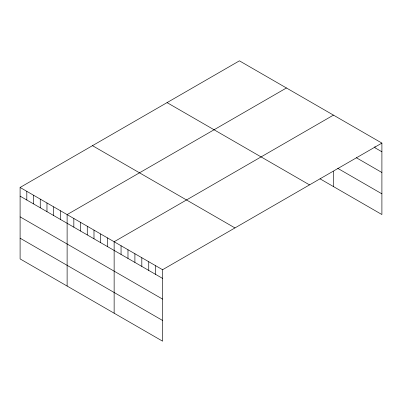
<?xml version="1.0" encoding="UTF-8"?>
<svg xmlns="http://www.w3.org/2000/svg" width="402" height="402" viewBox="0 0 402 402"><rect width="100%" height="100%" fill="white"/><g stroke="black" fill="none" stroke-linecap="round" stroke-linejoin="round"><path stroke-width="0.6" d="M381.9 143.092L162.579 269.717L162.579 341.167L20.1 258.908L20.1 187.458L239.421 60.833L381.9 143.092L381.9 214.542L320.022 178.82M286.44 87.978L67.119 214.603L67.119 286.053M333.459 115.123L114.138 241.748L114.138 313.198M381.9 151.78L374.981 147.785L374.981 146.544M356.348 157.74L381.9 172.493M337.715 168.322L381.9 193.834M167.046 102.621L309.525 184.88M92.475 145.67L234.954 227.929M20.1 187.458L162.579 269.717M20.1 196.146L162.579 278.405M20.1 216.859L162.579 299.118M20.1 238.195L162.579 320.454M333.459 171.347L333.459 186.573M155.659 265.722L155.659 274.41M148.74 261.727L148.74 270.415M141.816 257.727L141.816 266.42M134.896 253.732L134.896 262.426M127.977 249.737L127.977 258.431M121.057 245.743L121.057 254.431M107.419 237.868L107.419 246.562M100.701 233.994L100.701 242.682M93.988 230.115L93.988 238.803M87.269 226.236L87.269 234.924M80.551 222.356L80.551 231.049M73.837 218.482L73.837 227.17M60.4 210.723L60.4 219.412M53.682 206.844L53.682 215.537M46.969 202.97L46.969 211.658M40.25 199.09L40.25 207.779M33.532 195.211L33.532 203.904M26.818 191.337L26.818 200.025"/></g></svg>
